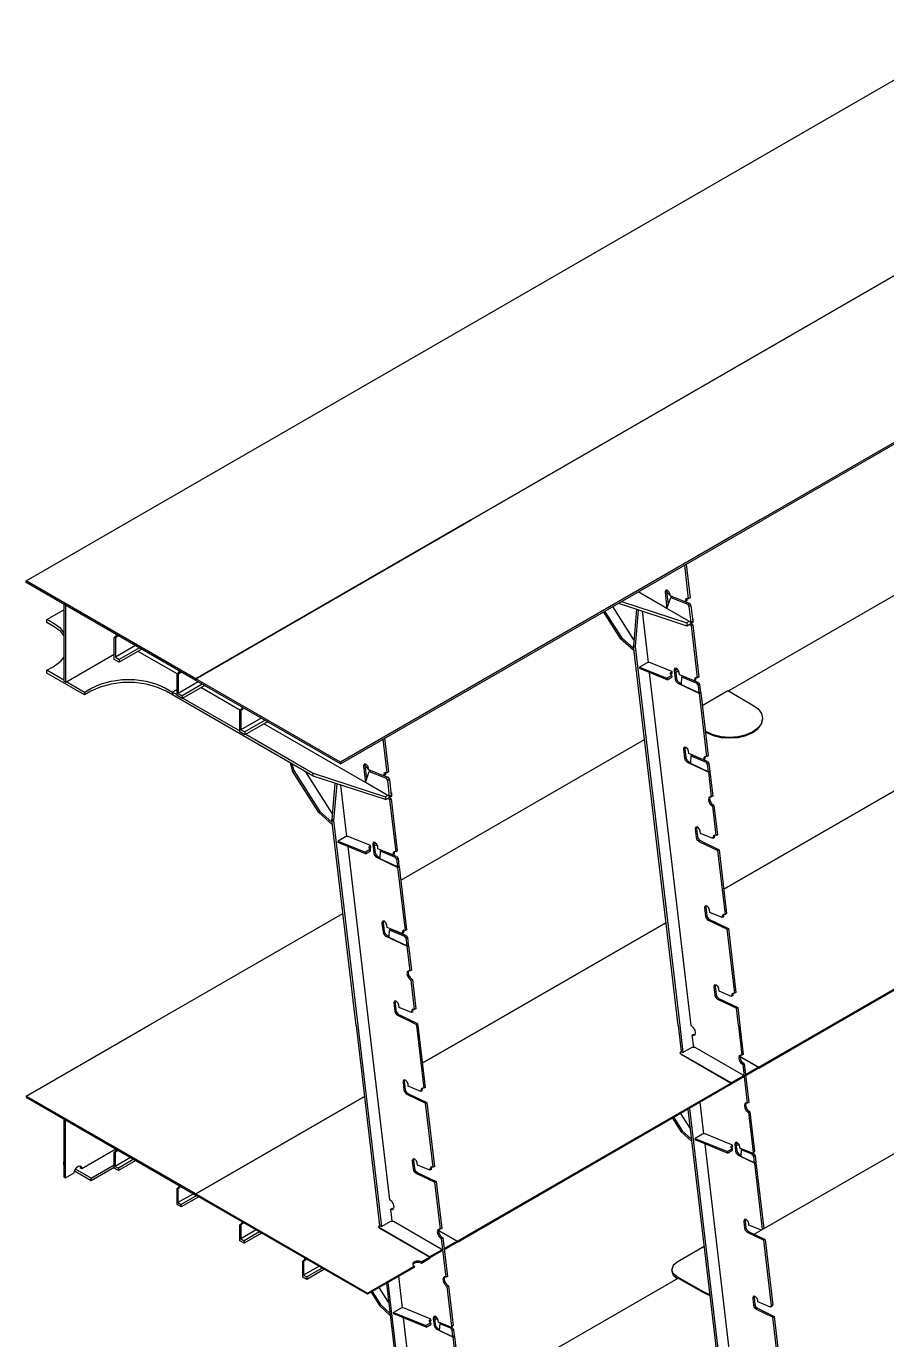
# Model space of a CAD drawing. Header units: millimetres. Extents: x -438477 to 631584, y 118817 to 676146.
# Drawn here: x 356157 to 358579, y 341356 to 345054 of the extents above; entities that cross this region are included whole.
import ezdxf

# ---------------------------------------------------------------- set-up
doc = ezdxf.new("R2010")
doc.units = ezdxf.units.MM
doc.linetypes.add('AVEVASOLID', pattern=[7.5, 7.5])
doc.layers.add('20_1', color=1, linetype='CONTINUOUS')

msp = doc.modelspace()

# ---------------------------------------------------------------- linework, layer by layer
at = {"layer": '20_1', "color": 6, "linetype": 'AVEVASOLID'}
for p, q in [((358009.103, 343536.625), (358020.206, 343442.185)), ((358133.153, 343182.847), (358745.299, 343536.268)), ((356268.509, 343207.34), (356268.509, 343423.716)), ((357867.13, 343326.795), (357807.755, 343420.377)), ((358012.546, 343434.101), (358023.645, 343429.56)), ((357908.103, 343262.62), (357891.069, 343407.505)), ((358022.756, 343370.283), (358029.088, 343366.627)), ((358026.291, 343372.324), (358032.623, 343368.668)), ((356581.407, 343230.817), (356471.806, 343294.095)), ((356263.205, 343213.263), (356215.303, 343240.919)), ((358028.246, 342240.641), (357911.426, 343234.354)), ((357041.023, 342982.602), (356634.441, 343217.344)), ((356758.183, 343128.754), (356648.583, 343192.032)), ((356581.407, 343186.93), (356568.855, 343179.682)), ((358053.395, 343178.687), (358055.049, 343177.909)), ((357160.574, 343046.726), (357171.677, 342952.286)), ((357210.942, 342650.406), (357896.77, 343046.372)), ((358805.972, 343020.163), (358120.143, 342624.201)), ((358120.143, 342624.201), (358805.972, 343020.163)), ((357018.601, 342836.899), (356943.546, 342955.192)), ((357164.017, 342944.202), (357175.118, 342939.661)), ((358079.504, 342956.589), (358081.159, 342955.811)), ((357059.573, 342772.721), (357042.542, 342917.609)), ((357174.226, 342880.387), (357180.56, 342876.731)), ((357177.762, 342882.429), (357184.096, 342878.769)), ((357122.125, 342240.641), (357062.897, 342744.455)), ((357204.868, 342688.788), (357206.522, 342688.01)), ((356501.207, 342240.641), (357048.242, 342556.473)), ((357957.443, 342530.265), (357455.801, 342240.641)), ((357455.801, 342240.641), (357957.443, 342530.265)), ((357230.977, 342466.694), (357232.631, 342465.915)), ((356157.143, 342041.996), (356501.207, 342240.641)), ((357255.339, 342240.641), (357276.123, 342063.843)), ((357455.801, 342240.641), (357271.616, 342134.302)), ((357271.616, 342134.302), (357455.801, 342240.641)), ((358161.459, 342240.641), (358171.315, 342156.809)), ((358422.409, 342240.641), (358219.063, 342123.24)), ((358428.067, 342240.641), (358219.063, 342119.974)), ((358035.368, 342180.051), (358031.459, 342213.315)), ((358230.151, 341667.093), (358918.33, 342064.411)), ((358064.148, 341935.248), (358053.658, 342024.479)), ((356267.447, 341811.744), (356267.447, 341975.046)), ((358025.484, 341951.49), (357999.144, 341993.003)), ((358211.405, 340682.639), (358067.471, 341906.983)), ((358208.957, 341855.665), (358210.585, 341854.871)), ((357186.841, 341690.153), (357182.933, 341723.395)), ((358205.599, 341652.918), (358225.586, 341664.457)), ((357215.619, 341445.35), (357205.13, 341534.58)), ((357176.956, 341461.594), (357150.617, 341503.107)), ((357362.877, 340192.743), (357218.942, 341417.084)), ((357360.428, 341365.769), (357362.058, 341364.976))]:
    msp.add_line(p, q, dxfattribs=at)
at = {"layer": '20_1', "color": 1, "linetype": 'AVEVASOLID'}
for p, q in [((357969.182, 343451.261), (357960.051, 343460.587)), ((357972.847, 343447.516), (357970.142, 343450.278)), ((357823.598, 343429.523), (358016.391, 343366.608)), ((357832.633, 343434.739), (358016.391, 343374.775)), ((357874.342, 343412.964), (357865.746, 343310.273)), ((357781.264, 343405.082), (357828.638, 343330.417)), ((357784.773, 343407.108), (357831.876, 343332.871)), ((357879.274, 343411.356), (357870.644, 343308.268)), ((358032.333, 343383.979), (358034.068, 343384.98)), ((356464.504, 343310.557), (356407.813, 343277.826)), ((356475.464, 343304.23), (356418.773, 343271.497)), ((356482.413, 343300.217), (356418.773, 343263.477)), ((356641.281, 343208.494), (356584.589, 343175.763)), ((356652.242, 343202.167), (356595.549, 343169.437)), ((356659.189, 343198.157), (356595.549, 343161.414)), ((356581.407, 343186.93), (356568.855, 343179.682)), ((356598.024, 343162.842), (356758.183, 343070.374)), ((356818.057, 343106.434), (356761.366, 343073.7)), ((356829.018, 343100.104), (356772.325, 343067.374)), ((356835.965, 343096.094), (356772.325, 343059.351)), ((356774.8, 343060.779), (356964.569, 342951.218)), ((356899.617, 342980.552), (356906.453, 342956.608)), ((356904.332, 342977.83), (356909.691, 342959.061)), ((357120.654, 342961.362), (357111.524, 342970.688)), ((357124.318, 342957.621), (357121.614, 342960.383)), ((357025.815, 342923.066), (357017.218, 342820.374)), ((357030.745, 342921.457), (357022.116, 342818.369)), ((357183.806, 342894.08), (357185.541, 342895.084)), ((356983.348, 342842.972), (357018.187, 342812.125)), ((357085.371, 342240.641), (357151.549, 341677.717)), ((357090.033, 342240.641), (357156.545, 341674.878)), ((357991.492, 342240.641), (358000.076, 342167.615)), ((357996.155, 342240.641), (358005.072, 342164.777)), ((357999.658, 342160.508), (357996.921, 342164.322)), ((357975.836, 341979.548), (357999.606, 341942.084)), ((357979.346, 341981.574), (358002.844, 341944.538)), ((358019.24, 342004.606), (358183.632, 340606.235)), ((356450.708, 341869.242), (356407.106, 341844.068)), ((356459.9, 341863.935), (356416.298, 341838.761)), ((356465.794, 341860.529), (356416.298, 341831.952)), ((358204.459, 341872.043), (358200.101, 341877.952)), ((356263.205, 341856.65), (356261.795, 341855.835)), ((356339.577, 341810.929), (356404.631, 341848.487)), ((356339.577, 341804.395), (356404.631, 341841.956)), ((356627.484, 341767.179), (356583.882, 341742.005)), ((356636.678, 341761.872), (356593.074, 341736.698)), ((356642.572, 341758.469), (356593.074, 341729.889)), ((357151.131, 341670.609), (357148.393, 341674.424)), ((356804.262, 341665.116), (356760.658, 341639.942)), ((356813.454, 341659.809), (356769.852, 341634.635)), ((356819.348, 341656.406), (356769.852, 341627.83)), ((356981.038, 341563.056), (356937.436, 341537.882)), ((356990.23, 341557.746), (356946.628, 341532.572)), ((356996.126, 341554.343), (356946.628, 341525.767)), ((357127.309, 341489.649), (357151.077, 341452.189)), ((357130.817, 341491.675), (357154.315, 341454.639)), ((357170.712, 341514.707), (357335.104, 340116.337)), ((357355.93, 341382.145), (357351.572, 341388.056))]:
    msp.add_line(p, q, dxfattribs=at)
at = {"layer": '20_1', "color": 6, "linetype": 'AVEVASOLID'}
for points in [[(356454.648, 343664.676), (358861.82, 345054.456), (359339.118, 344778.888), (357409.242, 343664.676)], [(357409.242, 343664.676), (359339.118, 344778.888), (359745.7, 344544.147), (358222.408, 343664.676)], [(359745.7, 344544.147), (359745.7, 344539.249), (358230.893, 343664.676)], [(357409.242, 343664.676), (356634.441, 343217.344), (356157.143, 343492.911)], [(356634.441, 343217.344), (356634.441, 343212.446), (356157.143, 343488.013), (356157.143, 343492.911), (356454.648, 343664.676)], [(357041.023, 342977.704), (356634.441, 343212.446), (356634.441, 343217.344), (357409.242, 343664.676)], [(358222.408, 343664.676), (357041.023, 342982.602), (357041.023, 342977.704), (358230.893, 343664.676)], [(358014.053, 343539.484), (358025.156, 343445.041), (358020.206, 343442.185), (358016.539, 343442.808), (358012.657, 343440.564), (358011.237, 343435.264), (358011.347, 343433.433)], [(358017.403, 343442.661), (358016.187, 343438.12), (358016.296, 343436.292), (358011.35, 343433.411), (357969.255, 343450.644), (357968.755, 343454.917), (357966.756, 343460.673), (357961.757, 343465.949), (357960.727, 343466.456), (357956.755, 343466.446), (357954.685, 343461.869), (357954.758, 343460.645), (357960.193, 343414.57), (357878.944, 343461.478)], [(357964.098, 343426.291), (357959.708, 343463.502), (357959.633, 343464.725), (357960.417, 343466.456)], [(356263.205, 343426.777), (356263.205, 343210.401), (356268.509, 343207.34), (356404.631, 343285.929)], [(358027.654, 343423.795), (358033.006, 343378.263), (358028.056, 343375.403), (357960.199, 343414.582), (357970.763, 343446.314)], [(357974.524, 343448.487), (357970.763, 343446.314), (358018.695, 343426.7)], [(358028.056, 343375.403), (358022.704, 343420.936), (358018.695, 343426.7), (358023.645, 343429.56), (358027.654, 343423.795), (358022.704, 343420.936)], [(356263.205, 343339.145), (356253.923, 343350.275), (356232.98, 343365.436), (356215.303, 343375.641), (356215.303, 343383.808), (356263.205, 343411.463)], [(356263.205, 343347.312), (356253.923, 343358.439), (356232.98, 343373.6), (356215.303, 343383.808)], [(358046.317, 343220.075), (358029.088, 343366.627), (358032.623, 343368.668), (358049.852, 343222.117), (358046.317, 343220.075), (358042.542, 343220.74), (358038.66, 343218.5), (358037.239, 343213.196), (358037.349, 343211.368)], [(356270.987, 343208.771), (356321.368, 343179.682), (356321.368, 343171.518), (356215.303, 343232.755), (356215.303, 343240.919), (356232.98, 343251.127), (356253.923, 343266.288), (356263.205, 343277.418)], [(358042.195, 343220.542), (358040.775, 343215.238), (358040.884, 343213.41), (358037.349, 343211.368), (357995.366, 343228.547), (357994.602, 343235.047), (357992.604, 343240.796), (357987.604, 343246.076), (357982.605, 343246.57), (357980.533, 343241.993), (357980.608, 343240.775), (357983.563, 343215.626), (357985.561, 343209.876), (357990.561, 343204.6), (357991.211, 343204.258), (358051.514, 343175.867)], [(357985.104, 343246.323), (357984.068, 343244.034), (357984.143, 343242.817), (357987.099, 343217.667), (357989.096, 343211.918), (357994.096, 343206.638), (357994.746, 343206.299), (358000.345, 343203.663)], [(356321.368, 343179.682), (356339.046, 343189.89), (356365.308, 343201.981), (356395.57, 343210.395), (356428.317, 343214.71), (356461.907, 343214.71), (356494.655, 343210.395), (356524.918, 343201.981), (356551.178, 343189.89), (356568.855, 343179.682), (356568.855, 343171.518), (356551.178, 343181.724), (356524.918, 343193.815), (356494.655, 343202.228), (356461.907, 343206.544), (356428.317, 343206.544), (356395.57, 343202.228), (356365.308, 343193.815), (356339.046, 343181.724), (356321.368, 343171.518)], [(358072.426, 342997.977), (358051.514, 343175.867), (358055.049, 343177.909), (358075.963, 343000.019), (358072.426, 342997.977), (358068.652, 342998.646), (358064.769, 342996.403), (358063.348, 342991.099), (358063.46, 342989.271)], [(358059.29, 343141.834), (358131.74, 343183.661), (358201.973, 343143.113), (358216.672, 343132.053), (358225.913, 343119.172), (358229.065, 343105.35), (358229.065, 343103.718)], [(357168.875, 342952.762), (357167.658, 342948.221), (357167.769, 342946.393), (357162.822, 342943.512), (357120.726, 342960.746), (357120.226, 342965.018), (357118.228, 342970.774), (357113.228, 342976.053), (357112.199, 342976.56), (357108.226, 342976.548), (357106.155, 342971.97), (357106.23, 342970.746), (357111.665, 342924.671), (356825.359, 343089.969)], [(358229.065, 343105.35), (358225.913, 343091.529), (358216.672, 343078.647), (358201.973, 343067.588), (358182.816, 343059.101), (358160.506, 343053.766), (358136.565, 343051.945), (358112.624, 343053.766), (358090.315, 343059.101), (358071.158, 343067.588), (358067.79, 343069.532)], [(358067.996, 343067.786), (358071.158, 343065.958), (358090.315, 343057.471), (358112.624, 343052.137), (358136.565, 343050.315), (358160.506, 343052.134), (358182.816, 343057.468), (358201.973, 343065.955), (358216.672, 343077.015), (358225.913, 343089.893), (358229.07, 343103.721)], [(357165.524, 343049.585), (357176.627, 342955.146), (357171.677, 342952.286), (357168.012, 342952.909), (357164.13, 342950.669), (357162.708, 342945.365), (357162.819, 342943.534)], [(358068.305, 342998.444), (358066.884, 342993.14), (358066.995, 342991.312), (358063.46, 342989.271), (358021.475, 343006.449), (358020.711, 343012.952), (358018.715, 343018.702), (358013.715, 343023.978), (358008.714, 343024.476), (358006.644, 343019.898), (358006.717, 343018.677), (358009.673, 342993.528), (358011.67, 342987.778), (358016.67, 342982.502), (358017.32, 342982.16), (358077.623, 342953.769)], [(358011.214, 343024.225), (358010.179, 343021.937), (358010.252, 343020.719), (358013.21, 342995.569), (358015.205, 342989.82), (358020.206, 342984.543), (358020.856, 342984.202), (358026.454, 342981.565)], [(357115.569, 342936.396), (357111.18, 342973.603), (357111.105, 342974.827), (357111.888, 342976.56)], [(357179.125, 342933.896), (357184.477, 342888.364), (357179.527, 342885.508), (357111.67, 342924.683), (357122.235, 342956.418)], [(357125.995, 342958.588), (357122.235, 342956.418), (357170.168, 342936.805)], [(357179.527, 342885.508), (357174.176, 342931.037), (357170.168, 342936.805), (357175.118, 342939.661), (357179.125, 342933.896), (357174.176, 342931.037)], [(358085.796, 342884.257), (358077.623, 342953.769), (358081.159, 342955.811), (358089.331, 342886.298), (358085.796, 342884.257), (358082.021, 342884.925), (358078.139, 342882.682), (358076.718, 342877.381), (358078.139, 342870.435), (358082.021, 342863.712), (358087.325, 342859.009), (358088.852, 342858.252)], [(357197.789, 342730.176), (357180.56, 342876.731), (357184.096, 342878.769), (357201.325, 342732.218), (357197.789, 342730.176), (357194.014, 342730.845), (357190.132, 342728.602), (357188.71, 342723.298), (357188.821, 342721.47)], [(358081.674, 342884.723), (358080.254, 342879.419), (358081.674, 342872.477), (358085.556, 342865.754), (358090.86, 342861.051), (358092.387, 342860.294)], [(358098.541, 342775.837), (358088.852, 342858.252), (358092.387, 342860.294), (358102.077, 342777.878), (358098.541, 342775.837), (358094.766, 342776.505), (358090.884, 342774.262), (358089.464, 342768.958), (358089.574, 342767.13)], [(358094.42, 342776.304), (358092.999, 342771), (358093.109, 342769.172), (358089.574, 342767.13), (358054.588, 342781.446), (358053.824, 342787.946), (358051.827, 342793.696), (358046.826, 342798.975), (358041.826, 342799.47), (358039.755, 342794.892), (358039.829, 342793.674), (358042.537, 342770.643), (358044.534, 342764.893), (358049.535, 342759.614), (358050.14, 342759.293), (358103.484, 342733.796)], [(358044.327, 342799.222), (358043.291, 342796.934), (358043.364, 342795.716), (358046.072, 342772.684), (358048.07, 342766.932), (358053.07, 342761.655), (358053.676, 342761.335), (358107.019, 342735.837)], [(357193.668, 342730.643), (357192.246, 342725.339), (357192.357, 342723.511), (357188.821, 342721.47), (357146.838, 342738.648), (357146.074, 342745.151), (357144.077, 342750.901), (357139.076, 342756.177), (357134.076, 342756.675), (357132.005, 342752.097), (357132.079, 342750.876), (357135.036, 342725.727), (357137.033, 342719.977), (357142.032, 342714.701), (357142.682, 342714.359), (357202.986, 342685.969)], [(357136.577, 342756.424), (357135.541, 342754.136), (357135.614, 342752.918), (357138.571, 342727.768), (357140.569, 342722.019), (357145.569, 342716.742), (357146.217, 342716.401), (357151.817, 342713.764)], [(358124.651, 342553.739), (358103.484, 342733.796), (358107.019, 342735.837), (358128.186, 342555.781), (358124.651, 342553.739), (358120.877, 342554.407), (358116.994, 342552.164), (358115.573, 342546.863), (358115.685, 342545.032)], [(357223.898, 342508.082), (357202.986, 342685.969), (357206.522, 342688.01), (357227.434, 342510.12), (357223.898, 342508.082), (357220.123, 342508.747), (357216.242, 342506.504), (357214.821, 342501.203), (357214.931, 342499.372)], [(358845.322, 342654.041), (358848.25, 342649.958), (358989.809, 342568.232), (358422.409, 342240.641)], [(358120.529, 342554.206), (358119.109, 342548.902), (358119.22, 342547.074), (358115.685, 342545.032), (358080.698, 342559.348), (358079.933, 342565.851), (358077.936, 342571.601), (358072.936, 342576.877), (358067.937, 342577.375), (358065.865, 342572.797), (358065.939, 342571.576), (358068.646, 342548.545), (358070.644, 342542.795), (358075.644, 342537.516), (358076.25, 342537.195), (358129.593, 342511.701)], [(358070.436, 342577.125), (358069.4, 342574.836), (358069.475, 342573.618), (358072.182, 342550.586), (358074.179, 342544.837), (358079.179, 342539.557), (358079.785, 342539.237), (358133.128, 342513.743)], [(358989.809, 342568.232), (358989.809, 342564.963), (358428.067, 342240.641)], [(357219.777, 342508.545), (357218.356, 342503.242), (357218.466, 342501.413), (357214.931, 342499.372), (357172.948, 342516.553), (357172.183, 342523.054), (357170.186, 342528.803), (357165.186, 342534.083), (357160.185, 342534.577), (357158.115, 342529.999), (357158.189, 342528.779), (357161.145, 342503.632), (357163.142, 342497.883), (357168.143, 342492.603), (357168.793, 342492.261), (357229.096, 342463.874)], [(357162.686, 342534.33), (357161.65, 342532.041), (357161.725, 342530.82), (357164.681, 342505.674), (357166.678, 342499.921), (357171.678, 342494.645), (357172.328, 342494.303), (357177.927, 342491.669)], [(358150.771, 342331.556), (358129.593, 342511.701), (358133.128, 342513.743), (358154.308, 342333.597), (358150.771, 342331.556), (358146.997, 342332.221), (358143.114, 342329.981), (358141.693, 342324.677), (358141.805, 342322.849)], [(357237.267, 342394.361), (357229.096, 342463.874), (357232.631, 342465.915), (357240.804, 342396.403), (357237.267, 342394.361), (357233.493, 342395.026), (357229.61, 342392.786), (357228.189, 342387.482), (357229.61, 342380.536), (357233.493, 342373.813), (357238.796, 342369.111), (357240.324, 342368.357)], [(357233.145, 342394.825), (357231.725, 342389.524), (357233.145, 342382.578), (357237.029, 342375.855), (357242.331, 342371.152), (357243.86, 342370.398)], [(357250.014, 342285.938), (357240.324, 342368.357), (357243.86, 342370.398), (357253.549, 342287.98), (357250.014, 342285.938), (357246.239, 342286.606), (357242.357, 342284.363), (357240.935, 342279.062), (357241.046, 342277.231)], [(358146.649, 342332.023), (358145.229, 342326.719), (358145.34, 342324.891), (358141.805, 342322.849), (358106.818, 342337.165), (358106.053, 342343.665), (358104.056, 342349.415), (358099.056, 342354.694), (358094.057, 342355.189), (358091.985, 342350.611), (358092.059, 342349.39), (358094.766, 342326.359), (358096.764, 342320.609), (358101.764, 342315.333), (358102.37, 342315.012), (358155.713, 342289.515)], [(358096.556, 342354.941), (358095.52, 342352.653), (358095.595, 342351.432), (358098.302, 342328.4), (358100.299, 342322.651), (358105.299, 342317.371), (358105.905, 342317.054), (358159.248, 342291.556)], [(357245.892, 342286.405), (357244.47, 342281.101), (357244.582, 342279.273), (357241.046, 342277.231), (357206.059, 342291.547), (357205.295, 342298.05), (357203.298, 342303.8), (357198.299, 342309.076), (357193.298, 342309.574), (357191.226, 342304.996), (357191.301, 342303.776), (357194.008, 342280.744), (357196.005, 342274.994), (357201.006, 342269.715), (357201.611, 342269.394), (357254.956, 342243.9)], [(357195.798, 342309.324), (357194.763, 342307.035), (357194.837, 342305.817), (357197.543, 342282.786), (357199.541, 342277.036), (357204.541, 342271.757), (357205.147, 342271.436), (357258.492, 342245.942)], [(358161.459, 342240.641), (358155.713, 342289.515), (358159.248, 342291.556), (358165.234, 342240.641)], [(357190.244, 341724.769), (357186.469, 341725.437), (357182.933, 341723.395), (357186.708, 341722.727), (357190.59, 341724.97), (357192.011, 341730.274), (357190.59, 341737.217), (357186.708, 341743.943), (357181.404, 341748.646), (357179.875, 341749.399), (357122.125, 342240.641)], [(357255.339, 342240.641), (357254.956, 342243.9), (357258.492, 342245.942), (357259.114, 342240.641)], [(357259.114, 342240.641), (357279.659, 342065.885), (357276.123, 342063.843), (357272.348, 342064.509), (357268.466, 342062.269), (357267.044, 342056.965), (357267.156, 342055.137)], [(358038.77, 342214.689), (358034.995, 342215.357), (358031.459, 342213.315), (358035.233, 342212.647), (358039.116, 342214.89), (358040.537, 342220.194), (358039.116, 342227.137), (358035.233, 342233.86), (358029.93, 342238.563), (358028.401, 342239.319), (358028.246, 342240.641)], [(358165.234, 342240.641), (358174.851, 342158.848), (358171.315, 342156.809), (358167.54, 342157.474), (358163.658, 342155.231), (358162.236, 342149.93), (358163.658, 342142.985), (358167.54, 342136.262), (358172.842, 342131.559), (358174.371, 342130.802)], [(357996.793, 342164.142), (357999.722, 342160.062), (358141.281, 342078.333), (357370.535, 341633.341)], [(357999.986, 342168.378), (357999.722, 342168.226), (357996.936, 342164.341)], [(358167.194, 342157.273), (358165.772, 342151.969), (358167.194, 342145.026), (358171.076, 342138.303), (358176.378, 342133.6), (358177.907, 342132.844)], [(358166.245, 342153.736), (358219.063, 342123.24), (358219.063, 342119.974), (358217.94, 342120.621)], [(358187.177, 342021.885), (358174.371, 342130.802), (358177.907, 342132.844), (358190.712, 342023.926), (358187.177, 342021.885), (358183.402, 342022.55), (358179.52, 342020.31), (358178.098, 342015.006), (358179.52, 342008.063), (358183.402, 342001.337), (358188.704, 341996.634), (358190.233, 341995.881)], [(357272.002, 342064.307), (357270.581, 342059.006), (357270.691, 342057.175), (357267.156, 342055.137), (357232.169, 342069.452), (357231.406, 342075.953), (357229.408, 342081.702), (357224.408, 342086.982), (357219.408, 342087.476), (357217.337, 342082.898), (357217.41, 342081.678), (357220.119, 342058.646), (357222.116, 342052.897), (357227.115, 342047.62), (357227.722, 342047.3), (357281.065, 342021.802)], [(357221.907, 342087.229), (357220.873, 342084.94), (357220.946, 342083.719), (357223.654, 342060.688), (357225.652, 342054.938), (357230.65, 342049.659), (357231.258, 342049.341), (357284.601, 342023.844)], [(358141.281, 342078.333), (358141.281, 342075.068), (357370.535, 341630.076)], [(356634.441, 341766.428), (356157.143, 342041.996), (356157.143, 342038.73), (356634.441, 341763.163)], [(357108.916, 342040.366), (356634.441, 341766.428), (356634.441, 341763.163)], [(357117.745, 341484.128), (356634.441, 341763.163), (356634.441, 341766.428), (357108.916, 342040.366)], [(357302.243, 341841.657), (357281.065, 342021.802), (357284.601, 342023.844), (357305.779, 341843.699), (357302.243, 341841.657), (357298.468, 341842.322), (357294.586, 341840.082), (357293.166, 341834.778), (357293.276, 341832.95)], [(358183.055, 342022.352), (358181.633, 342017.048), (358183.055, 342010.105), (358186.937, 342003.379), (358192.241, 341998.676), (358193.768, 341997.922)], [(356263.205, 341977.497), (356263.205, 341814.191), (356267.447, 341811.744), (356292.201, 341826.032), (356293.622, 341832.978), (356297.504, 341839.701), (356302.808, 341844.404), (356308.11, 341845.826), (356311.992, 341843.583), (356313.414, 341838.282)], [(358200.392, 341881.135), (358203.381, 341884.037), (358190.233, 341995.881), (358193.768, 341997.922), (358206.917, 341886.078), (358203.381, 341884.037)], [(358206.917, 341886.078), (358203.928, 341883.176), (358200.392, 341881.135), (358165.407, 341895.45), (358164.897, 341899.784), (358162.9, 341905.533), (358157.9, 341910.813), (358152.899, 341911.307), (358150.829, 341906.73), (358150.902, 341905.509), (358153.108, 341886.75), (358155.106, 341880.997), (358160.104, 341875.721), (358160.657, 341875.428), (358207.05, 341852.833)], [(358155.4, 341911.06), (358154.364, 341908.771), (358154.437, 341907.551), (358156.644, 341888.788), (358158.641, 341883.039), (358163.64, 341877.762), (358164.192, 341877.469), (358168.218, 341875.507)], [(356307.826, 341845.749), (356309.171, 341840.729), (356313.414, 341838.282), (356408.873, 341893.393)], [(357298.122, 341842.124), (357296.701, 341836.82), (357296.811, 341834.992), (357293.276, 341832.95), (357258.29, 341847.266), (357257.526, 341853.766), (357255.528, 341859.516), (357250.528, 341864.795), (357245.528, 341865.29), (357243.457, 341860.712), (357243.53, 341859.495), (357246.239, 341836.463), (357248.236, 341830.71), (357253.235, 341825.434), (357253.842, 341825.113), (357307.185, 341799.616)], [(357248.029, 341865.043), (357246.993, 341862.754), (357247.066, 341861.536), (357249.774, 341838.502), (357251.772, 341832.752), (357256.77, 341827.476), (357257.378, 341827.155), (357310.721, 341801.658)], [(358225.879, 341664.335), (358228.868, 341667.24), (358207.05, 341852.833), (358210.585, 341854.871), (358232.404, 341669.278), (358228.868, 341667.24)], [(357322.789, 341666.889), (357307.185, 341799.616), (357310.721, 341801.658), (357326.325, 341668.928), (357322.789, 341666.889), (357319.014, 341667.554), (357315.132, 341665.311), (357313.712, 341660.01), (357315.132, 341653.064), (357319.014, 341646.341), (357324.318, 341641.639), (357325.845, 341640.885)], [(356634.441, 341766.428), (357117.745, 341487.394), (357248.558, 341562.919), (357248.56, 341559.653), (357117.745, 341484.128), (357117.745, 341487.394)], [(357151.459, 341678.483), (357151.195, 341678.33), (357148.407, 341674.445)], [(358232.404, 341669.278), (358229.414, 341666.376), (358225.879, 341664.335), (358190.894, 341678.653), (358190.384, 341682.987), (358188.387, 341688.736), (358183.386, 341694.013), (358178.386, 341694.51), (358176.315, 341689.933), (358176.389, 341688.712), (358178.595, 341669.95), (358180.592, 341664.2), (358185.591, 341658.924), (358186.144, 341658.628), (358232.536, 341636.033)], [(358180.887, 341694.263), (358179.851, 341691.974), (358179.924, 341690.754), (358182.131, 341671.992), (358184.128, 341666.242), (358189.127, 341660.965), (358189.679, 341660.669), (358236.072, 341638.074)], [(357148.265, 341674.247), (357151.195, 341670.163), (357292.754, 341588.434), (357292.754, 341585.169)], [(357318.668, 341667.353), (357317.247, 341662.052), (357318.668, 341655.106), (357322.55, 341648.383), (357327.853, 341643.68), (357329.381, 341642.924)], [(357317.723, 341663.831), (357370.535, 341633.341), (357370.535, 341630.076), (357369.412, 341630.726)], [(357338.648, 341531.986), (357325.845, 341640.885), (357329.381, 341642.924), (357342.183, 341534.028), (357338.648, 341531.986), (357334.873, 341532.654), (357330.991, 341530.411), (357329.57, 341525.107), (357330.991, 341518.165), (357334.873, 341511.442), (357340.176, 341506.739), (357341.705, 341505.982)], [(358251.314, 341447.977), (358254.303, 341450.879), (358232.536, 341636.033), (358236.072, 341638.074), (358257.839, 341452.921), (358254.303, 341450.879)], [(358064.678, 341618.097), (357988.561, 341574.149), (357977.722, 341564.786), (357973.917, 341553.739), (357973.917, 341548.838), (357977.722, 341537.79), (357988.561, 341528.428), (357989.269, 341528.019)], [(357269.772, 341575.165), (357263.048, 341577.408), (357255.283, 341577.408), (357248.56, 341575.165), (357244.676, 341571.283), (357244.676, 341566.8), (357248.558, 341562.919)], [(357244.676, 341568.018), (357248.56, 341571.9), (357255.283, 341574.143), (357263.048, 341574.143), (357269.772, 341571.9)], [(357292.754, 341588.434), (357269.772, 341575.165), (357269.772, 341571.9), (357292.754, 341585.169)], [(357334.526, 341532.453), (357333.106, 341527.149), (357334.526, 341520.206), (357338.408, 341513.48), (357343.712, 341508.777), (357345.241, 341508.024)], [(357381.622, 341177.195), (357992.093, 341529.648), (358062.804, 341488.825), (358080.814, 341480.845)], [(358080.611, 341482.572), (358062.807, 341490.461), (357988.561, 341533.326), (357977.722, 341542.692), (357973.917, 341553.739)], [(357351.865, 341391.236), (357354.854, 341394.138), (357341.705, 341505.982), (357345.241, 341508.024), (357358.389, 341396.18), (357354.854, 341394.138)], [(358257.839, 341452.921), (358254.851, 341450.019), (358251.314, 341447.977), (358216.329, 341462.293), (358215.819, 341466.627), (358213.821, 341472.376), (358208.821, 341477.656), (358203.821, 341478.15), (358201.75, 341473.572), (358201.824, 341472.352), (358204.03, 341453.592), (358206.027, 341447.84), (358211.028, 341442.563), (358211.578, 341442.27), (358257.973, 341419.675)], [(358206.322, 341477.903), (358205.286, 341475.614), (358205.361, 341474.393), (358207.565, 341455.631), (358209.563, 341449.882), (358214.563, 341444.605), (358215.114, 341444.312), (358261.508, 341421.714)], [(357358.389, 341396.18), (357355.4, 341393.278), (357351.865, 341391.236), (357316.878, 341405.552), (357316.368, 341409.885), (357314.371, 341415.635), (357309.371, 341420.914), (357304.372, 341421.409), (357302.3, 341416.831), (357302.374, 341415.613), (357304.579, 341396.851), (357306.577, 341391.102), (357311.577, 341385.822), (357312.128, 341385.529), (357358.522, 341362.934)], [(357306.871, 341421.161), (357305.835, 341418.873), (357305.91, 341417.655), (357308.115, 341398.893), (357310.112, 341393.143), (357315.112, 341387.864), (357315.663, 341387.571), (357319.689, 341385.608)], [(358276.801, 341231.177), (358279.79, 341234.083), (358257.973, 341419.675), (358261.508, 341421.714), (358283.325, 341236.121), (358279.79, 341234.083)], [(357377.351, 341174.439), (357380.341, 341177.341), (357358.522, 341362.934), (357362.058, 341364.976), (357383.876, 341179.383), (357380.341, 341177.341)]]:
    msp.add_lwpolyline(points, dxfattribs=at)
at = {"layer": '20_1', "color": 1, "linetype": 'AVEVASOLID'}
for points in [[(358022.769, 343378.458), (358016.391, 343374.775), (358016.391, 343366.608), (358034.068, 343376.816), (358034.068, 343384.98), (358031.964, 343387.131)], [(356415.057, 343339.106), (356413.115, 343335.743), (356407.813, 343331.04), (356404.631, 343332.877), (356409.934, 343337.58), (356411.874, 343340.943)], [(356407.813, 343331.04), (356407.813, 343277.826), (356418.773, 343271.497), (356418.773, 343263.477), (356404.631, 343271.641), (356404.631, 343332.877)], [(357867.413, 343296.085), (357828.638, 343330.417), (357831.876, 343332.871), (357866.716, 343302.024)], [(357991.492, 342240.641), (357865.746, 343310.273), (357870.644, 343308.268), (357996.155, 342240.641)], [(356591.834, 343237.043), (356589.893, 343233.683), (356584.589, 343228.98), (356581.407, 343230.817), (356586.711, 343235.52), (356588.652, 343238.88)], [(356584.589, 343228.98), (356584.589, 343175.763), (356595.549, 343169.437), (356595.549, 343161.414), (356581.407, 343169.578), (356581.407, 343230.817)], [(357971.042, 343229.218), (357974.884, 343232.804), (357974.374, 343237.137), (357911.398, 343262.906), (357904.364, 343262.296), (357883.151, 343250.049)], [(357960.631, 343214.219), (357883.661, 343245.713), (357883.151, 343250.049), (357960.121, 343218.552), (357960.631, 343214.219), (357974.773, 343222.385), (357974.263, 343226.719), (357960.121, 343218.552)], [(357974.263, 343226.719), (357970.436, 343229.685), (357970.477, 343233.5), (357974.374, 343237.137)], [(357991.24, 343242.237), (357984.619, 343241.663), (357984.293, 343241.544)], [(357984.802, 343237.208), (357985.129, 343237.33), (357992.853, 343238.001), (357993.63, 343237.845)], [(358001.123, 343222.065), (358000.243, 343201.233), (358051.012, 343177.311)], [(358048.514, 343198.548), (358044.156, 343204.456), (358047.691, 343206.498), (358004.659, 343224.106), (358001.123, 343222.065), (358044.156, 343204.456)], [(358047.691, 343206.498), (358052.051, 343200.59), (358054.547, 343179.352), (358051.012, 343177.311), (358048.514, 343198.548), (358052.051, 343200.59)], [(356964.569, 342943.052), (356568.855, 343171.518), (356568.855, 343179.682), (356581.407, 343172.437)], [(356768.61, 343134.983), (356766.669, 343131.62), (356761.366, 343126.917), (356758.183, 343128.754), (356763.487, 343133.457), (356765.428, 343136.82)], [(356761.366, 343126.917), (356761.366, 343073.7), (356772.325, 343067.374), (356772.325, 343059.351), (356758.183, 343067.518), (356758.183, 343128.754)], [(358027.232, 342999.97), (358026.352, 342979.136), (358077.121, 342955.213)], [(358074.625, 342976.45), (358070.267, 342982.358), (358073.802, 342984.4), (358030.769, 343002.009), (358027.232, 342999.97), (358070.267, 342982.358)], [(358073.802, 342984.4), (358078.16, 342978.492), (358080.657, 342957.255), (358077.121, 342955.213), (358074.625, 342976.45), (358078.16, 342978.492)], [(357018.886, 342806.186), (356980.11, 342840.519), (356906.453, 342956.608), (356909.691, 342959.061), (356983.348, 342842.972), (356980.11, 342840.519)], [(357167.864, 342876.713), (356964.569, 342943.052), (356964.569, 342951.218), (357167.864, 342884.876)], [(357174.242, 342888.559), (357167.864, 342884.876), (357167.864, 342876.713), (357185.541, 342886.918), (357185.541, 342895.084), (357183.435, 342897.233)], [(357085.371, 342240.641), (357017.218, 342820.374), (357022.116, 342818.369), (357090.033, 342240.641)], [(357122.513, 342739.319), (357126.355, 342742.905), (357125.845, 342747.239), (357062.871, 342773.008), (357055.837, 342772.397), (357034.624, 342760.151)], [(357112.103, 342724.32), (357035.133, 342755.817), (357034.624, 342760.151), (357111.594, 342728.657), (357112.103, 342724.32), (357126.245, 342732.486), (357125.736, 342736.82), (357111.594, 342728.657)], [(357125.736, 342736.82), (357121.909, 342739.789), (357121.948, 342743.601), (357125.845, 342747.239)], [(357142.712, 342752.341), (357136.092, 342751.768), (357135.764, 342751.645)], [(357136.273, 342747.312), (357136.6, 342747.431), (357144.325, 342748.102), (357145.102, 342747.947)], [(357152.596, 342732.169), (357151.714, 342711.335), (357202.483, 342687.412)], [(357199.986, 342708.649), (357195.628, 342714.557), (357199.164, 342716.599), (357156.131, 342734.208), (357152.596, 342732.169), (357195.628, 342714.557)], [(357199.164, 342716.599), (357203.522, 342710.691), (357206.018, 342689.454), (357202.483, 342687.412), (357199.986, 342708.649), (357203.522, 342710.691)], [(357178.705, 342510.071), (357177.823, 342489.24), (357228.592, 342465.317)], [(357226.096, 342486.554), (357221.738, 342492.463), (357225.273, 342494.504), (357182.24, 342512.113), (357178.705, 342510.071), (357221.738, 342492.463)], [(357225.273, 342494.504), (357229.631, 342488.593), (357232.127, 342467.359), (357228.592, 342465.317), (357226.096, 342486.554), (357229.631, 342488.593)], [(357999.515, 342167.939), (358005.031, 342164.753), (358031.548, 342180.063), (358038.657, 342180.042), (358173.709, 342102.07), (358173.746, 342097.965), (358140.866, 342078.98)], [(358140.866, 342078.574), (358140.866, 342078.98), (357999.739, 342160.462), (357999.739, 342160.053)], [(358166.15, 342153.382), (358217.94, 342123.481), (358185.06, 342104.496)], [(358217.94, 342123.481), (358217.94, 342120.215), (358185.06, 342101.23)], [(358173.746, 342097.965), (358173.746, 342094.7), (358141.281, 342075.956)], [(358181.238, 342104.508), (358185.06, 342104.496), (358185.06, 342101.23), (358181.622, 342101.24)], [(358023.607, 342007.126), (358188.53, 340604.23), (358227.036, 340501.502)], [(358029.852, 341914.341), (357999.606, 341942.084), (358002.844, 341944.538), (358029.137, 341920.42)], [(358141.081, 341896.119), (358144.923, 341899.705), (358144.414, 341904.038), (358067.445, 341935.535), (358060.411, 341934.925), (358039.197, 341922.678)], [(358130.672, 341881.122), (358039.707, 341918.345), (358039.197, 341922.678), (358130.162, 341885.456), (358130.672, 341881.122), (358144.814, 341889.286), (358144.304, 341893.619), (358130.162, 341885.456)], [(358144.304, 341893.619), (358140.477, 341896.589), (358140.517, 341900.403), (358144.414, 341904.038)], [(358154.382, 341908.463), (358154.66, 341908.567), (358159.619, 341908.997)], [(358154.842, 341904.111), (358155.168, 341904.233), (358162.894, 341904.902)], [(356414.349, 341890.232), (356412.409, 341886.869), (356407.106, 341882.166), (356404.631, 341883.597), (356409.934, 341888.3), (356411.874, 341891.66)], [(356407.106, 341882.166), (356407.106, 341844.068), (356416.298, 341838.761), (356416.298, 341831.952), (356404.631, 341838.688), (356404.631, 341883.597)], [(358169.313, 341890.552), (358168.039, 341873.057), (358206.548, 341854.273)], [(358200.583, 341881.244), (358203.636, 341879.993), (358200.101, 341877.952), (358169.313, 341890.552), (358172.658, 341892.481)], [(358203.636, 341879.993), (358207.994, 341874.085), (358210.083, 341856.315), (358206.548, 341854.273), (358204.459, 341872.043), (358207.994, 341874.085)], [(356263.205, 341855.021), (356261.795, 341855.835), (356261.795, 341849.305), (356263.205, 341848.49)], [(356293.247, 341831.144), (356339.577, 341804.395), (356339.577, 341810.929), (356295.563, 341836.341)], [(356591.127, 341788.169), (356589.185, 341784.809), (356583.882, 341780.106), (356581.407, 341781.534), (356586.711, 341786.237), (356588.652, 341789.6)], [(356583.882, 341780.106), (356583.882, 341742.005), (356593.074, 341736.698), (356593.074, 341729.889), (356581.407, 341736.628), (356581.407, 341781.534)], [(356767.903, 341686.109), (356765.962, 341682.746), (356760.658, 341678.043), (356758.183, 341679.471), (356763.487, 341684.174), (356765.428, 341687.537)], [(356760.658, 341678.043), (356760.658, 341639.942), (356769.852, 341634.635), (356769.852, 341627.83), (356758.183, 341634.565), (356758.183, 341679.471)], [(357150.987, 341678.04), (357156.503, 341674.857), (357183.02, 341690.165), (357190.128, 341690.143), (357325.18, 341612.171), (357325.218, 341608.066), (357292.337, 341589.084)], [(357292.337, 341588.675), (357292.337, 341589.084), (357151.21, 341670.563), (357151.21, 341670.154)], [(357317.629, 341663.48), (357369.412, 341633.582), (357336.531, 341614.597)], [(357325.218, 341608.066), (357325.218, 341604.801), (357292.754, 341586.057)], [(357332.71, 341614.609), (357336.531, 341614.597), (357336.531, 341611.332), (357333.095, 341611.344)], [(357369.412, 341633.582), (357369.412, 341630.317), (357336.531, 341611.332)], [(356944.679, 341584.046), (356942.738, 341580.683), (356937.436, 341575.98), (356934.961, 341577.411), (356940.263, 341582.114), (356942.204, 341585.474)], [(356937.436, 341575.98), (356937.436, 341537.882), (356946.628, 341532.572), (356946.628, 341525.767), (356934.961, 341532.502), (356934.961, 341577.411)], [(357175.078, 341517.228), (357340.003, 340114.335), (357378.508, 340011.603)], [(357181.323, 341424.442), (357151.077, 341452.189), (357154.315, 341454.639), (357180.609, 341430.521)], [(357292.554, 341406.22), (357296.396, 341409.809), (357295.886, 341414.142), (357218.916, 341445.637), (357211.882, 341445.026), (357190.669, 341432.779)], [(357282.143, 341391.224), (357191.179, 341428.446), (357190.669, 341432.779), (357281.633, 341395.557), (357282.143, 341391.224), (357296.285, 341399.39), (357295.775, 341403.724), (357281.633, 341395.557)], [(357305.855, 341418.567), (357306.131, 341418.668), (357311.09, 341419.098)], [(357295.775, 341403.724), (357291.948, 341406.69), (357291.989, 341410.505), (357295.886, 341414.142)], [(357306.314, 341414.213), (357306.641, 341414.335), (357314.365, 341415.006)], [(357320.784, 341400.654), (357319.51, 341383.158), (357358.019, 341364.377)], [(357352.054, 341391.346), (357355.107, 341390.098), (357351.572, 341388.056), (357320.784, 341400.654), (357324.13, 341402.585)], [(357355.107, 341390.098), (357359.465, 341384.186), (357361.554, 341366.419), (357358.019, 341364.377), (357355.93, 341382.145), (357359.465, 341384.186)]]:
    msp.add_lwpolyline(points, dxfattribs=at)

doc.saveas('drawing.dxf')
